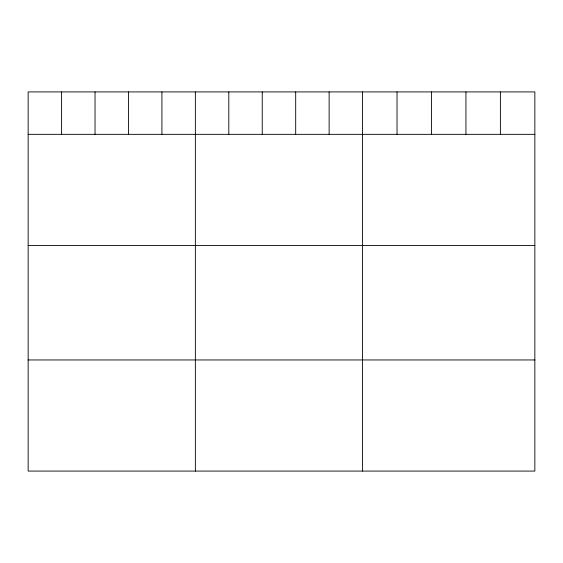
<?xml version="1.0" encoding="UTF-8"?>
<svg xmlns="http://www.w3.org/2000/svg" width="563" height="563" viewBox="0 0 563 563"><rect width="100%" height="100%" fill="white"/><g stroke="black" fill="none" stroke-linecap="round" stroke-linejoin="round"><path stroke-width="0.84" d="M534.85 134.339L534.85 471.083L28.15 471.083L28.15 91.917L534.85 91.917L534.85 134.339L28.15 134.339M28.15 245.468L534.85 245.468M28.15 359.954L534.85 359.954M500.394 91.917L500.394 134.339M465.939 91.917L465.939 134.339M431.483 91.917L431.483 134.339M397.028 91.917L397.028 134.339M362.572 91.917L362.572 471.083M329.13 91.917L329.13 134.339M295.688 91.917L295.688 134.339M262.245 91.917L262.245 134.339M228.803 91.917L228.803 134.339M195.361 91.917L195.361 471.083M161.919 91.917L161.919 134.339M128.477 91.917L128.477 134.339M95.034 91.917L95.034 134.339M61.592 91.917L61.592 134.339"/></g></svg>
